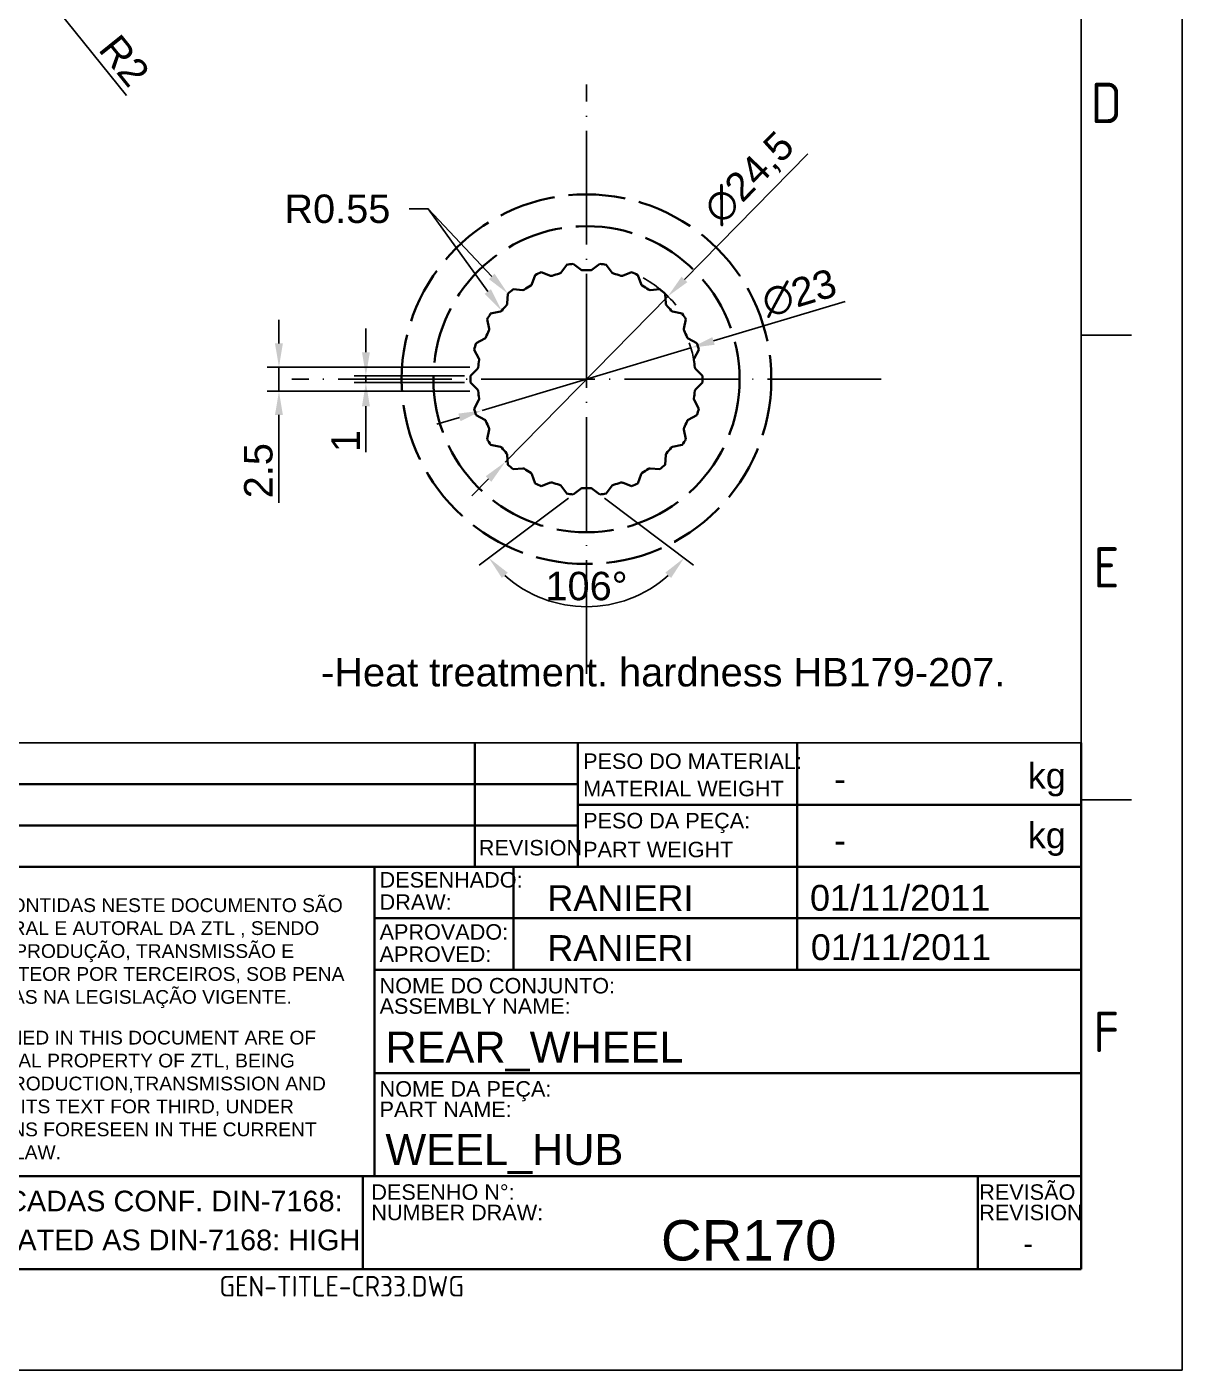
# Model space of a CAD drawing. Header units: millimetres. Extents: x 2429 to 2877, y 1091 to 1407.
# Drawn here: x 2754.7 to 2876.6, y 1091 to 1232.7 of the extents above; entities that cross this region are included whole.
import ezdxf
from ezdxf import colors
from ezdxf.entities.mleader import LeaderData, LeaderLine
from ezdxf.enums import TextEntityAlignment as Align
from ezdxf.math import Vec2, Vec3

# ---------------------------------------------------------------- set-up
doc = ezdxf.new("R2010")
doc.units = ezdxf.units.MM
for name, pattern in [('ACAD_ISO02W100', [15, 12, -3]), ('ACAD_ISO04W100', [30, 24, -3, 0, -3]), ('ACAD_ISO05W100', [33, 24, -3, 0, -3, 0, -3])]:
    doc.linetypes.add(name, pattern=pattern)
for name, color, linetype, lineweight in [('AM_0', 7, 'Continuous', 40), ('AM_4', 1, 'ACAD_ISO04W100', 25), ('AM_5', 3, 'Continuous', 25), ('AM_8', 40, 'ACAD_ISO02W100', 35), ('AM_BOR', 2, 'ACAD_ISO05W100', 35)]:
    doc.layers.add(name, color=color, linetype=linetype, lineweight=lineweight)
doc.styles.add('ACISOTS', font='isocp.shx', dxfattribs={"height": 1})
doc.styles.get("Standard").update_dxf_attribs({"font": 'arial.ttf'})
doc.dimstyles.new('ISO-25', dxfattribs={"dimtxt": 3, "dimasz": 2.5, "dimexe": 1.25, "dimexo": 0.625, "dimtad": 1, "dimtxsty": 'Standard', "dimcen": 2.5, "dimadec": 0, "dimazin": 0, "dimtfac": 1, "dimtmove": 0, "dimatfit": 3, "dimfxl": 1, "dimarcsym": 0})

# ---------------------------------------------------------------- blocks, each defined once
blk = doc.blocks.new('A3 ZTL')
for p, q in [((401.17, 9.78), (401.17, 280.82)), ((19.57, 9.78), (401.17, 9.78))]:
    blk.add_line(p, q)
at = {"layer": 'AM_BOR', "color": 135, "linetype": 'Continuous', "lineweight": 25}
for p, q in [((410.96, 290.61), (410.96, 0)), ((410.96, 0), (0, 0))]:
    blk.add_line(p, q, dxfattribs=at)
at = {"layer": 'AM_BOR', "color": 135, "lineweight": 25}
for p, q in [((406.07, 100.29), (401.17, 100.29)), ((406.07, 55.28), (401.17, 55.28))]:
    blk.add_line(p, q, dxfattribs=at)
at = {"layer": 'AM_BOR', "color": 135, "lineweight": 25, "style": 'ACISOTS'}
for s, p in [('D', (403.62, 122.8)), ('E', (403.62, 77.79)), ('F', (403.62, 32.78))]:
    blk.add_text(s, height=3.91, dxfattribs=at).set_placement(p, align=Align.MIDDLE)
blk = doc.blocks.new('*D70')
at = {"layer": 'AM_5', "color": 0, "lineweight": -2}
for p, q in [((2837.09, 1219.36), (2824.07, 1206.09)), ((2805.16, 1186.83), (2822.32, 1204.31)), ((2803.4, 1185.04), (2801.65, 1183.26))]:
    blk.add_line(p, q, dxfattribs=at)
blk.add_arc((2813.74, 1195.57), 12.25, 39.6867, 60.8832, dxfattribs=at)
at = {"layer": 'AM_5', "color": 0}
for points in [[(2823.77, 1206.39), (2824.37, 1205.8), (2822.32, 1204.31)], [(2803.11, 1185.33), (2803.7, 1184.75), (2805.16, 1186.83)]]:
    blk.add_solid(points, dxfattribs=at)
at = {"layer": 'Defpoints', "color": 0}
for p in [(2822.32, 1204.31), (2805.16, 1186.83)]:
    blk.add_point(p, dxfattribs=at)
at = {"layer": 'AM_5', "color": 0, "insert": (2831.01, 1216.7), "char_height": 3, "attachment_point": 5, "rotation": 45.5332}
blk.add_mtext('∅24,5', dxfattribs=at)
blk = doc.blocks.new('*D71')
at = {"layer": 'AM_5', "color": 0, "lineweight": -2}
for p, q in [((2841.04, 1203.77), (2827.14, 1199.6)), ((2802.72, 1192.26), (2824.75, 1198.88)), ((2800.33, 1191.54), (2797.93, 1190.82))]:
    blk.add_line(p, q, dxfattribs=at)
blk.add_arc((2813.74, 1195.57), 11.5, 10.4991, 19.4453, dxfattribs=at)
at = {"layer": 'AM_5', "color": 0}
for points in [[(2827.02, 1200), (2827.26, 1199.2), (2824.75, 1198.88)], [(2800.21, 1191.94), (2800.45, 1191.14), (2802.72, 1192.26)]]:
    blk.add_solid(points, dxfattribs=at)
at = {"layer": 'Defpoints', "color": 0}
for p in [(2824.75, 1198.88), (2802.72, 1192.26)]:
    blk.add_point(p, dxfattribs=at)
at = {"layer": 'AM_5', "color": 0, "insert": (2836.18, 1204.65), "char_height": 3, "attachment_point": 5, "rotation": 16.7269}
blk.add_mtext('∅23', dxfattribs=at)
blk = doc.blocks.new('*D73')
at = {"layer": 'AM_5', "color": 0, "lineweight": -2}
for p, q in [((2781.29, 1199.34), (2781.29, 1201.84)), ((2801.43, 1196.84), (2780.04, 1196.84)), ((2781.29, 1196.84), (2781.29, 1194.3)), ((2801.43, 1194.3), (2780.04, 1194.3)), ((2781.29, 1191.8), (2781.29, 1182.51))]:
    blk.add_line(p, q, dxfattribs=at)
at = {"layer": 'AM_5', "color": 0}
for points in [[(2780.87, 1199.34), (2781.7, 1199.34), (2781.29, 1196.84)], [(2780.87, 1191.8), (2781.7, 1191.8), (2781.29, 1194.3)]]:
    blk.add_solid(points, dxfattribs=at)
at = {"layer": 'Defpoints', "color": 0}
for p in [(2802.05, 1196.84), (2781.29, 1194.3), (2802.05, 1194.3)]:
    blk.add_point(p, dxfattribs=at)
at = {"layer": 'AM_5', "color": 0, "insert": (2779.13, 1185.91), "char_height": 3, "attachment_point": 5, "rotation": 90}
blk.add_mtext('2.5', dxfattribs=at)
blk = doc.blocks.new('*D74')
at = {"layer": 'AM_5', "color": 0, "lineweight": -2}
for p, q in [((2790.46, 1198.42), (2790.46, 1200.92)), ((2800.87, 1195.92), (2789.21, 1195.92)), ((2800.87, 1195.22), (2789.21, 1195.22)), ((2790.46, 1195.92), (2790.46, 1195.22)), ((2790.46, 1192.72), (2790.46, 1187.86))]:
    blk.add_line(p, q, dxfattribs=at)
at = {"layer": 'AM_5', "color": 0}
for points in [[(2790.05, 1198.42), (2790.88, 1198.42), (2790.46, 1195.92)], [(2790.05, 1192.72), (2790.88, 1192.72), (2790.46, 1195.22)]]:
    blk.add_solid(points, dxfattribs=at)
at = {"layer": 'Defpoints', "color": 0}
for p in [(2790.46, 1195.22), (2801.49, 1195.92), (2801.49, 1195.22)]:
    blk.add_point(p, dxfattribs=at)
at = {"layer": 'AM_5', "color": 0, "insert": (2788.33, 1189.04), "char_height": 3, "attachment_point": 5, "rotation": 90}
blk.add_mtext('1', dxfattribs=at)
blk = doc.blocks.new('*D90')
at = {"layer": 'AM_5', "color": 0, "lineweight": -2}
for p, q in [((2811.84, 1183.02), (2802.43, 1175.96)), ((2815.63, 1183.02), (2825.04, 1175.96))]:
    blk.add_line(p, q, dxfattribs=at)
blk.add_arc((2813.74, 1184.44), 12.88, 228.0071, 311.9929, dxfattribs=at)
at = {"layer": 'AM_5', "color": 0}
for points in [[(2804.81, 1174.59), (2805.43, 1175.15), (2803.43, 1176.71)], [(2822.05, 1175.15), (2822.66, 1174.59), (2824.04, 1176.71)]]:
    blk.add_solid(points, dxfattribs=at)
at = {"layer": 'Defpoints', "color": 0}
for p in [(2813.18, 1184.02), (2814.29, 1184.02), (2812.34, 1183.4), (2815.13, 1183.4), (2809.82, 1172.17)]:
    blk.add_point(p, dxfattribs=at)
at = {"layer": 'AM_5', "color": 0, "insert": (2813.74, 1173.72), "char_height": 3, "attachment_point": 5}
blk.add_mtext('106°', dxfattribs=at)
blk = doc.blocks.new('*D91')
at = {"layer": 'AM_5', "color": 0, "lineweight": -2}
for p, q in [((2755.22, 1237.91), (2756.48, 1236.36)), ((2765.22, 1225.49), (2758.04, 1234.41))]:
    blk.add_line(p, q, dxfattribs=at)
at = {"layer": 'AM_5', "color": 0}
blk.add_solid([(2758.37, 1234.67), (2757.72, 1234.15), (2756.48, 1236.36)], dxfattribs=at)
at = {"layer": 'Defpoints', "color": 0}
for p in [(2755.22, 1237.91), (2756.48, 1236.36)]:
    blk.add_point(p, dxfattribs=at)
at = {"layer": 'AM_5', "color": 0, "insert": (2764.98, 1229.19), "char_height": 3, "attachment_point": 5, "rotation": 308.83}
blk.add_mtext('R2', dxfattribs=at)

msp = doc.modelspace()

# ---------------------------------------------------------------- linework, layer by layer
at = {"linetype": 'Continuous'}
msp.add_line((2674.261, 1157.192), (2865.925, 1157.192), dxfattribs=at)
at = {"layer": 'AM_0'}
for p, q in [((2812.342, 1207.738), (2813.179, 1207.111)), ((2814.293, 1207.111), (2815.13, 1207.738)), ((2807.964, 1205.58), (2808.329, 1206.56)), ((2808.97, 1206.853), (2809.949, 1206.486)), ((2811.019, 1206.8), (2811.645, 1207.638)), ((2815.828, 1207.638), (2816.453, 1206.8)), ((2817.523, 1206.486), (2818.502, 1206.853)), ((2819.143, 1206.56), (2819.508, 1205.58)), ((2805.984, 1205.053), (2807.027, 1204.977)), ((2820.446, 1204.977), (2821.489, 1205.053)), ((2805.377, 1203.548), (2805.451, 1204.591)), ((2822.021, 1204.591), (2822.095, 1203.548)), ((2803.626, 1202.484), (2804.648, 1202.706)), ((2822.825, 1202.706), (2823.847, 1202.484)), ((2803.468, 1200.87), (2803.245, 1201.892)), ((2824.228, 1201.892), (2824.004, 1200.87)), ((2802.086, 1199.356), (2803.005, 1199.856)), ((2824.467, 1199.856), (2825.386, 1199.356)), ((2802.39, 1197.762), (2801.888, 1198.68)), ((2825.584, 1198.68), (2825.082, 1197.762)), ((2801.491, 1195.92), (2802.231, 1196.659)), ((2825.241, 1196.659), (2825.981, 1195.92)), ((2802.231, 1194.477), (2801.491, 1195.216)), ((2825.981, 1195.216), (2825.241, 1194.477)), ((2801.888, 1192.456), (2802.39, 1193.374)), ((2825.082, 1193.374), (2825.584, 1192.456)), ((2803.005, 1191.28), (2802.086, 1191.78)), ((2825.386, 1191.78), (2824.467, 1191.28)), ((2803.245, 1189.244), (2803.468, 1190.266)), ((2824.004, 1190.266), (2824.228, 1189.244)), ((2804.648, 1188.43), (2803.626, 1188.651)), ((2823.847, 1188.651), (2822.825, 1188.43)), ((2805.451, 1186.545), (2805.377, 1187.588)), ((2822.095, 1187.588), (2822.021, 1186.545)), ((2807.027, 1186.159), (2805.984, 1186.083)), ((2808.329, 1184.576), (2807.964, 1185.556)), ((2819.508, 1185.556), (2819.143, 1184.576)), ((2821.489, 1186.083), (2820.446, 1186.159)), ((2809.949, 1184.65), (2808.97, 1184.283)), ((2811.645, 1183.498), (2811.019, 1184.336)), ((2813.179, 1184.025), (2812.342, 1183.397)), ((2815.13, 1183.397), (2814.293, 1184.025)), ((2816.453, 1184.336), (2815.828, 1183.498)), ((2818.502, 1184.283), (2817.523, 1184.65))]:
    msp.add_line(p, q, dxfattribs=at)
for centre, radius, start, end in [((2813.736, 1195.568), 12.25, 96.53378, 99.82986), ((2813.736, 1195.568), 12.25, 80.17014, 83.46622), ((2813.736, 1195.568), 12.25, 112.89741, 116.1935), ((2810.037, 1206.72), 0.25, 249.49374, 288.3499), ((2813.736, 1195.568), 11.5, 104.37737, 108.3499), ((2810.819, 1206.95), 0.25, 284.37737, 323.23353), ((2813.329, 1207.311), 0.25, 233.1301, 271.98626), ((2813.736, 1195.568), 11.5, 88.01374, 91.98626), ((2814.143, 1207.311), 0.25, 268.01374, 306.8699), ((2816.654, 1206.95), 0.25, 216.76647, 255.62263), ((2813.736, 1195.568), 11.5, 71.6501, 75.62263), ((2817.435, 1206.72), 0.25, 251.6501, 290.50626), ((2813.736, 1195.568), 12.25, 63.8065, 67.10259), ((2813.736, 1195.568), 12.25, 129.26105, 132.55713), ((2807.045, 1205.227), 0.25, 265.85738, 304.71354), ((2813.736, 1195.568), 11.5, 120.74101, 124.71354), ((2807.73, 1205.667), 0.25, 300.74101, 339.59717), ((2819.742, 1205.667), 0.25, 200.40283, 239.25899), ((2813.736, 1195.568), 11.5, 55.28646, 59.25899), ((2820.427, 1205.227), 0.25, 235.28646, 274.14262), ((2813.736, 1195.568), 12.25, 47.44287, 50.73895), ((2805.128, 1203.566), 0.25, 317.10465, 355.96081), ((2822.344, 1203.566), 0.25, 184.03919, 222.89535), ((2813.736, 1195.568), 12.25, 145.62469, 148.92077), ((2804.595, 1202.95), 0.25, 282.22101, 321.07717), ((2813.736, 1195.568), 11.5, 137.10465, 141.07717), ((2813.736, 1195.568), 11.5, 38.92283, 42.89535), ((2822.878, 1202.95), 0.25, 218.92283, 257.77899), ((2813.736, 1195.568), 12.25, 31.07923, 34.37531), ((2813.736, 1195.568), 11.5, 153.46828, 157.44081), ((2803.224, 1200.817), 0.25, 333.46828, 12.32444), ((2824.249, 1200.817), 0.25, 167.67556, 206.53172), ((2813.736, 1195.568), 11.5, 22.55919, 26.53172), ((2813.736, 1195.568), 12.25, 161.98832, 165.28441), ((2802.885, 1200.076), 0.25, 298.58465, 337.44081), ((2824.587, 1200.076), 0.25, 202.55919, 241.41535), ((2813.736, 1195.568), 12.25, 14.71559, 18.01168), ((2802.055, 1196.836), 0.25, 314.94828, 353.80444), ((2813.736, 1195.568), 11.5, 169.83192, 173.80444), ((2802.171, 1197.642), 0.25, 349.83192, 28.68808), ((2825.302, 1197.642), 0.25, 151.31192, 190.16808), ((2813.736, 1195.568), 11.5, 6.19556, 10.16808), ((2825.418, 1196.836), 0.25, 186.19556, 225.05172), ((2813.736, 1195.568), 12.25, 178.35196, 181.64804), ((2813.736, 1195.568), 12.25, 358.35196, 1.64804), ((2802.055, 1194.3), 0.25, 6.19556, 45.05172), ((2813.736, 1195.568), 11.5, 186.19556, 190.16808), ((2813.736, 1195.568), 11.5, 349.83192, 353.80444), ((2825.418, 1194.3), 0.25, 134.94828, 173.80444), ((2813.736, 1195.568), 12.25, 194.71559, 198.01168), ((2802.171, 1193.494), 0.25, 331.31192, 10.16808), ((2825.302, 1193.494), 0.25, 169.83192, 208.68808), ((2813.736, 1195.568), 12.25, 341.98832, 345.28441), ((2802.885, 1191.06), 0.25, 22.55919, 61.41535), ((2813.736, 1195.568), 11.5, 202.55919, 206.53172), ((2813.736, 1195.568), 11.5, 333.46828, 337.44081), ((2824.587, 1191.06), 0.25, 118.58465, 157.44081), ((2803.224, 1190.319), 0.25, 347.67556, 26.53172), ((2824.249, 1190.319), 0.25, 153.46828, 192.32444), ((2813.736, 1195.568), 12.25, 211.07923, 214.37531), ((2804.595, 1188.186), 0.25, 38.92283, 77.77899), ((2813.736, 1195.568), 11.5, 218.92283, 222.89535), ((2813.736, 1195.568), 11.5, 317.10465, 321.07717), ((2822.878, 1188.186), 0.25, 102.22101, 141.07717), ((2813.736, 1195.568), 12.25, 325.62469, 328.92077), ((2805.128, 1187.57), 0.25, 4.03919, 42.89535), ((2813.736, 1195.568), 12.25, 227.44287, 230.73895), ((2813.736, 1195.568), 12.25, 309.26105, 312.55713), ((2822.344, 1187.57), 0.25, 137.10465, 175.96081), ((2807.045, 1185.909), 0.25, 55.28646, 94.14262), ((2813.736, 1195.568), 11.5, 235.28646, 239.25899), ((2807.73, 1185.469), 0.25, 20.40283, 59.25899), ((2819.742, 1185.469), 0.25, 120.74101, 159.59717), ((2813.736, 1195.568), 11.5, 300.74101, 304.71354), ((2820.427, 1185.909), 0.25, 85.85738, 124.71354), ((2813.736, 1195.568), 12.25, 243.8065, 247.10259), ((2810.037, 1184.415), 0.25, 71.6501, 110.50626), ((2813.736, 1195.568), 11.5, 251.6501, 255.62263), ((2810.819, 1184.186), 0.25, 36.76647, 75.62263), ((2813.329, 1183.825), 0.25, 88.01374, 126.8699), ((2813.736, 1195.568), 11.5, 268.01374, 271.98626), ((2814.143, 1183.825), 0.25, 53.1301, 91.98626), ((2816.654, 1184.186), 0.25, 104.37737, 143.23353), ((2813.736, 1195.568), 11.5, 284.37737, 288.3499), ((2817.435, 1184.415), 0.25, 69.49374, 108.3499), ((2813.736, 1195.568), 12.25, 292.89741, 296.1935), ((2813.736, 1195.568), 12.25, 260.17014, 263.46622), ((2813.736, 1195.568), 12.25, 276.53378, 279.82986)]:
    msp.add_arc(centre, radius, start, end, dxfattribs=at)
at = {"layer": 'AM_4', "ltscale": 0.5}
for p, q in [((2813.736, 1164.47), (2813.736, 1226.665)), ((2844.834, 1195.568), (2782.639, 1195.568))]:
    msp.add_line(p, q, dxfattribs=at)
at = {"layer": 'AM_8', "color": 0, "linetype": 'Continuous'}
for p, q in [((2801.944, 1157.192), (2801.944, 1144.124)), ((2812.834, 1144.124), (2812.834, 1157.192)), ((2835.978, 1157.192), (2835.978, 1150.658)), ((2865.925, 1101.653), (2865.925, 1157.192)), ((2812.834, 1152.836), (2674.261, 1152.836)), ((2812.834, 1150.658), (2865.925, 1150.658)), ((2835.978, 1150.658), (2835.978, 1144.124)), ((2674.261, 1148.48), (2812.834, 1148.48)), ((2674.261, 1144.124), (2789.695, 1144.124)), ((2789.695, 1144.124), (2865.925, 1144.124)), ((2791.358, 1144.124), (2791.358, 1123.433)), ((2806.03, 1144.124), (2806.03, 1133.234)), ((2835.978, 1144.124), (2835.978, 1133.234)), ((2791.358, 1138.679), (2865.925, 1138.679)), ((2791.358, 1133.234), (2865.925, 1133.234)), ((2791.358, 1123.433), (2791.358, 1111.454)), ((2791.358, 1122.344), (2865.925, 1122.344)), ((2789.695, 1111.454), (2674.261, 1111.454)), ((2789.695, 1111.454), (2855.035, 1111.454)), ((2790.149, 1101.653), (2790.149, 1111.454)), ((2865.925, 1111.454), (2855.035, 1111.454)), ((2855.035, 1111.454), (2855.035, 1101.653)), ((2674.261, 1101.653), (2865.925, 1101.653))]:
    msp.add_line(p, q, dxfattribs=at)
at = {"layer": 'AM_8', "ltscale": 0.5}
for radius in [19.5, 16.15]:
    msp.add_circle((2813.736, 1195.568), radius, dxfattribs=at)

# ---------------------------------------------------------------- block references
at = {"linetype": 'ByBlock', "lineweight": 0, "xscale": 1.089, "yscale": 1.089, "zscale": 1.089}
msp.add_blockref('A3 ZTL', (2429.046, 1090.997), dxfattribs=at)

# ---------------------------------------------------------------- texts
at = {"insert": (2785.732, 1166.146), "char_height": 3, "width": 73.62749, "attachment_point": 1}
msp.add_mtext('-Heat treatment. hardness HB179-207.', dxfattribs=at)
at = {"color": 0, "linetype": 'Continuous', "char_height": 1.452, "attachment_point": 1}
for s, insert in [('\\pi0.40137;TODAS AS INFORMAÇÕES CONTIDAS NESTE DOCUMENTO SÃO \\P\\pi2.9889;DE PROPRIEDADE CULTURAL E AUTORAL DA ZTL , SENDO \\P\\pi5.5165;VETADO A CESSÃO, REPRODUÇÃO, TRANSMISSÃO E \\P\\pi0.23646;DIVULGAÇÃO E USO DE SEU TEOR POR TERCEIROS, SOB PENA \\P\\pi5.9598;DA SANÇÕES PREVISTAS NA LEGISLAÇÃO VIGENTE.', (2724.624, 1140.788)), ('\\pi2.3521;ALL INFORMATION CONTAINED IN THIS DOCUMENT ARE OF \\P\\pi4.7272;CULTURAL AND AUTHORIAL PROPERTY OF ZTL, BEING  \\P\\pi1.3482;VETOED THE CESSION, REPRODUCTION,TRANSMISSION AND \\P\\pi4.7301;SPREADING AND USE OF ITS TEXT FOR THIRD, UNDER \\P\\pi2.4026;PENALTY OF THE SANCTIONS FORESEEN IN THE CURRENT \\P\\pi29.515;LAW.', (2723.816, 1126.812))]:
    msp.add_mtext_dynamic_manual_height_columns(s, width=63.66463, gutter_width=12.5, heights=[0], dxfattribs=dict(at, insert=insert))
at = {"layer": 'AM_8', "color": 0, "linetype": 'Continuous'}
for s, height, p in [('PESO DO MATERIAL:', 1.6335, (2813.382, 1154.445)), ('kg', 2.7225, (2860.298, 1152.357)), ('MATERIAL WEIGHT', 1.6335, (2813.382, 1151.552)), ('PESO DA PEÇA:', 1.6335, (2813.382, 1148.167)), ('kg', 2.7225, (2860.298, 1146.076)), ('REVISION', 1.6335, (2802.375, 1145.31)), ('PART WEIGHT', 1.6335, (2813.382, 1145.119)), ('DESENHADO:', 1.6335, (2791.906, 1141.925)), ('DRAW:', 1.6335, (2791.906, 1139.575)), ('APROVADO:', 1.6335, (2791.906, 1136.423)), ('APROVED:', 1.6335, (2791.906, 1134.074)), ('NOME DO CONJUNTO:', 1.6335, (2791.906, 1130.75)), ('ASSEMBLY NAME:', 1.6335, (2791.906, 1128.599)), ('NOME DA PEÇA:', 1.6335, (2791.906, 1119.86)), ('PART NAME:', 1.6335, (2791.906, 1117.709)), ('TOLERÂNCIAS NÃO INDICADAS CONF. DIN-7168:', 2.178, (2716.667, 1107.756)), ('DESENHO N%%d:', 1.6335, (2791.037, 1108.97)), ('REVISÃO', 1.6335, (2855.172, 1108.97)), ('NUMBER DRAW:', 1.6335, (2791.037, 1106.819)), ('REVISION', 1.6335, (2855.172, 1106.819)), ('TOLERANCES NOT INDICATED AS DIN-7168: HIGH', 2.178, (2716.667, 1103.645))]:
    msp.add_text(s, height=height, dxfattribs=at).set_placement(p)
for p in [(2839.856, 1153.409), (2839.856, 1146.93)]:
    msp.add_attdef('-', text='', height=2.723, dxfattribs=at).set_placement(p, align=Align.MIDDLE_LEFT)
for tag, p, height in [('RANIERI', (2809.601, 1139.446), 2.723), ('01/11/2011', (2837.316, 1139.478), 2.723), ('RANIERI', (2809.599, 1134.178), 2.723), ('01/11/2011', (2837.404, 1134.268), 2.723), ('REAR_WHEEL', (2792.521, 1123.459), 3.267), ('WEEL_HUB', (2792.521, 1112.652), 3.267), ('CR170', (2821.59, 1102.564), 4.259)]:
    msp.add_attdef(tag, p, '', height=height, dxfattribs=at)
msp.add_attdef('-', text='', height=2.13, dxfattribs=at).set_placement((2860.326, 1104.363), align=Align.MIDDLE_CENTER)
at = {"layer": 'AM_8', "color": 0, "linetype": 'Continuous', "style": 'ACISOTS'}
msp.add_attdef('GEN-TITLE-CR33.DWG', (2774.997, 1098.763), '', height=2.178, dxfattribs=at)

# ---------------------------------------------------------------- dimensions: what is measured, and where the dimension line sits
at = {"layer": 'AM_5'}
dim = msp.add_radius_dim(center=(2755.222, 1237.914), mpoint=(2756.476, 1236.355), dimstyle='ISO-25', dxfattribs=at)
dim.commit()
dim.dimension.update_dxf_attribs({"geometry": '*D91', "text_midpoint": (2763.319, 1227.853), "dimtype": 164})
for p1, p2, picture, middle in [((2805.155, 1186.826), (2822.317, 1204.31), '*D70', (2832.775, 1214.965)), ((2802.723, 1192.258), (2824.75, 1198.878), '*D71', (2836.822, 1202.506))]:
    dim = msp.add_diameter_dim_2p(p1=p1, p2=p2, dimstyle='ISO-25', dxfattribs=at)
    dim.commit()
    dim.dimension.update_dxf_attribs({"geometry": picture, "text_midpoint": middle, "dimtype": 163})
for base, p1, p2, text, picture, middle in [((2781.286, 1194.3), (2802.055, 1196.836), (2802.055, 1194.3), '2.5', '*D73', (2779.13, 1185.907)), ((2790.464, 1195.216), (2801.491, 1195.92), (2801.491, 1195.216), '1', '*D74', (2788.332, 1189.038))]:
    dim = msp.add_linear_dim(base=base, p1=p1, p2=p2, angle=90, text=text, dimstyle='ISO-25', dxfattribs=at)
    dim.commit()
    dim.dimension.update_dxf_attribs({"geometry": picture, "text_midpoint": middle})
dim = msp.add_angular_dim_2l(base=(2809.818, 1172.172), line1=((2815.13, 1183.397), (2814.293, 1184.025)), line2=((2813.179, 1184.025), (2812.342, 1183.397)), dimstyle='ISO-25', dxfattribs=at)
dim.commit()
dim.dimension.update_dxf_attribs({"geometry": '*D90', "text_midpoint": (2813.736, 1173.718)})

# ---------------------------------------------------------------- leaders
ml = msp.add_multileader_mtext('Standard', dxfattribs=at)
ml.set_content('R0.55', color=256)
ml.set_leader_properties()
ml.build(insert=Vec2(0, 0))
ml.multileader.update_dxf_attribs({"arrow_head_size": 2.5})
ctx = ml.context
ctx.base_point, ctx.char_height, ctx.arrow_head_size, ctx.plane_origin = Vec3(2780.357, 1213.529), 3, 2.5, Vec3(2805.451, 1204.591)
ctx.text_align_type = 2
notes = []
notes.append((ctx, [(0, (1, 1, 0), (2797.043, 1213.529), (-1, 0), 2, [(0, [(2805.451, 1204.591)], 0, [])])]))
ctx.mtext.insert, ctx.mtext.alignment, ctx.mtext.flow_direction = Vec3(2793.043, 1215.055), 3, 5
ml = msp.add_multileader_mtext('Standard', dxfattribs=at)
ml.set_content(' ', color=256)
ml.set_leader_properties()
ml.build(insert=Vec2(0, 0))
ml.multileader.update_dxf_attribs({"arrow_head_size": 2.5})
ctx = ml.context
ctx.base_point, ctx.char_height, ctx.arrow_head_size, ctx.plane_origin = Vec3(2789.879, 1213.529), 3, 2.5, Vec3(2805.377, 1203.548)
ctx.text_align_type = 2
notes.append((ctx, [(0, (1, 1, 0), (2797.043, 1213.529), (-1, 0), 2, [(0, [(2804.789, 1202.793)], 0, [])])]))
ctx.mtext.insert, ctx.mtext.alignment, ctx.mtext.flow_direction = Vec3(2793.043, 1215.029), 3, 5
for ctx, leaders in notes:
    for number, flags, end, landing, length, lines in leaders:
        leader = LeaderData()
        leader.index, (leader.has_last_leader_line, leader.has_dogleg_vector, leader.attachment_direction) = number, flags
        leader.last_leader_point, leader.dogleg_vector, leader.dogleg_length = Vec3(end), Vec3(landing), length
        for number, points, colour, breaks in lines:
            line = LeaderLine()
            line.index, line.vertices, line.color, line.breaks = number, Vec3.list(points), colors.encode_raw_color(colour), breaks
            leader.lines.append(line)
        ctx.leaders.append(leader)

doc.saveas('drawing.dxf')
